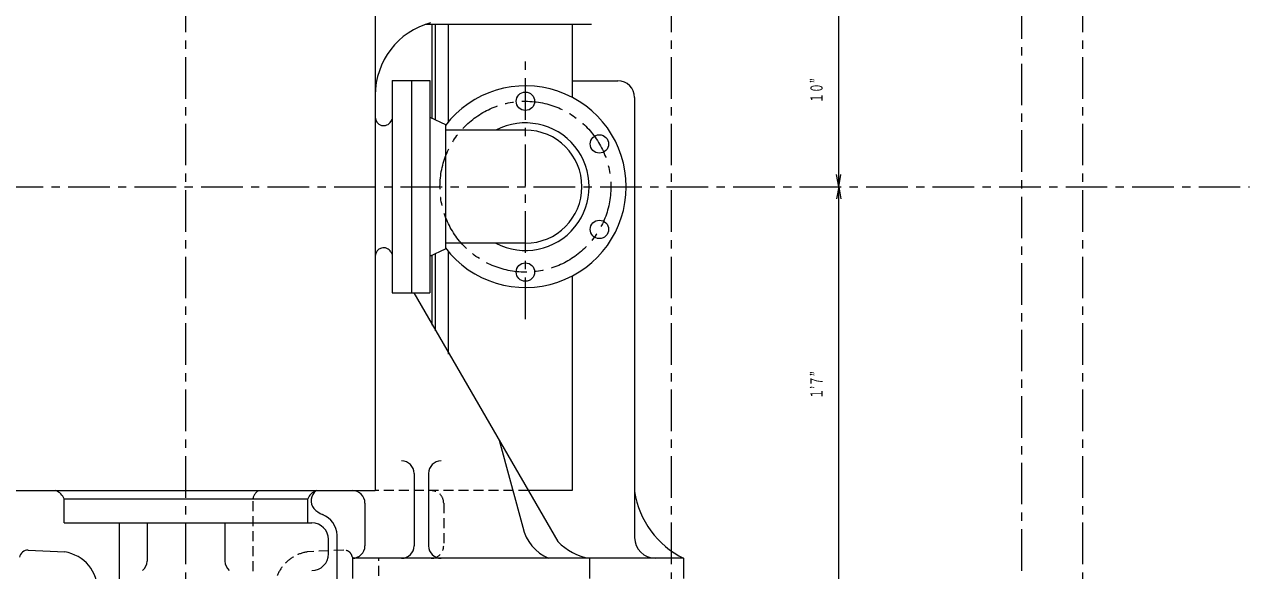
# Model space of a CAD drawing. Units: millimetres, scale not verified. Extents: x -5945 to 5945, y -4205 to 4205.
# Drawn here: x 1744 to 3217, y 1805 to 2462 of the extents above; entities that cross this region are included whole.
import ezdxf
from ezdxf.enums import TextEntityAlignment as Align

# ---------------------------------------------------------------- set-up
doc = ezdxf.new("R2010")
doc.units = ezdxf.units.MM
doc.header["$LTSCALE"] = 10
doc.linetypes.add('CHAIN1', pattern=[8, 5, -1, 1, -1])
doc.linetypes.add('DASHED1', pattern=[1.8, 1.2, -0.6])
for name, color, linetype, lineweight in [('0-0_0', 3, 'Continuous', 18), ('0-1_芯', 4, 'CHAIN1', 18), ('0-2_寸法', 2, 'Continuous', 18)]:
    doc.layers.add(name, color=color, linetype=linetype, lineweight=lineweight)
doc.styles.add('ＭＳ ゴシック', font='')
doc.styles.get('ＭＳ ゴシック').set_extended_font_data('MS Gothic')

msp = doc.modelspace()

# ---------------------------------------------------------------- linework, layer by layer
at = {"layer": '0-0_0'}
for p, q in [((2165.73, 2669.71), (2165.73, 1901.36)), ((2425.99, 2462.19), (2225.7, 2462.19)), ((2233.91, 2462.19), (2233.91, 2349.38)), ((2237.72, 2462.19), (2237.72, 2347.63)), ((2253.46, 2462.19), (2253.46, 2345.01)), ((2402.58, 2462.19), (2402.58, 2374.51)), ((2185.97, 2394.62), (2185.97, 2139.49)), ((2185.97, 2394.62), (2231.25, 2394.62)), ((2209.32, 2394.62), (2209.32, 2139.49)), ((2231.25, 2394.62), (2231.25, 2139.49)), ((2402.58, 2394.43), (2457.66, 2394.43)), ((2477.66, 2374.43), (2477.66, 1844.96)), ((2184.46, 2345.63), (2185.97, 2348.34)), ((2346.36, 2335.03), (2250, 2335.03)), ((2346.36, 2199.08), (2250, 2199.08)), ((2184.46, 2188.48), (2185.97, 2185.77)), ((2231.25, 2183.51), (2250, 2192.13)), ((2233.91, 2184.73), (2233.91, 2100.25)), ((2237.72, 2186.48), (2237.72, 2093.45)), ((2253.46, 2189.1), (2253.46, 2065.38)), ((2402.58, 2159.6), (2402.58, 1901.36)), ((2185.97, 2139.49), (2231.25, 2139.49)), ((2211.91, 2139.49), (2385.51, 1840.05)), ((2314.82, 1961.98), (2343.19, 1857.53)), ((2212.37, 1922.13), (2212.37, 1834.96)), ((2229.82, 1922.13), (2229.82, 1834.96)), ((1710.23, 1901.36), (2165.73, 1901.36)), ((2402.58, 1901.36), (2349.97, 1901.36)), ((1791.47, 1862.45), (1791.47, 1891.36)), ((2084.5, 1891.04), (1791.47, 1891.04)), ((2084.5, 1862.45), (2084.5, 1891.36)), ((2153.27, 1886.36), (2153.27, 1834.96)), ((1791.47, 1862.45), (2089.48, 1862.45)), ((1857.7, 1862.45), (1857.7, 1792.61)), ((1891.11, 1862.45), (1891.11, 1816.69)), ((1984.86, 1862.45), (1984.86, 1816.69)), ((2109.48, 1825.27), (2109.48, 1844.66)), ((2119.86, 1756.59), (2119.86, 1847.89)), ((1748.15, 1829.84), (1792.09, 1827.66)), ((2138.12, 1821.12), (2138.27, 1819.96)), ((2536.5, 1819.96), (2138.27, 1819.96)), ((2138.27, 1819.96), (2138.27, 1795.68)), ((2423.55, 1819.96), (2423.55, 1795.68)), ((2536.5, 1819.96), (2536.5, 1795.68))]:
    msp.add_line(p, q, dxfattribs=at)
at = {"layer": '0-0_0', "color": 1, "linetype": 'DASHED1'}
for p, q in [((2349.97, 1901.36), (2165.73, 1901.36)), ((2018.26, 1888.64), (2018.26, 1799.28)), ((2247.99, 1886.36), (2247.99, 1834.96)), ((2127.82, 1829.84), (2083.88, 1827.66)), ((2169.96, 1744.78), (2169.96, 1819.96))]:
    msp.add_line(p, q, dxfattribs=at)
at = {"layer": '0-0_0'}
msp.add_lwpolyline([(2231.25, 2350.6), (2250, 2341.99), (2250, 2192.13)], dxfattribs=at)
for centre in [(2346.36, 2369.84), (2435.37, 2318.45), (2435.37, 2215.66), (2346.36, 2164.27)]:
    msp.add_circle(centre, 11.07, dxfattribs=at)
for centre, radius, start, end in [((2255.73, 2377.35), 90, 105.12719, 180), ((2346.36, 2267.06), 121.28, 217.39294, 142.60706), ((2457.66, 2374.43), 20, 0, 90), ((2175.73, 2350.52), 10, 180, 330.72865), ((2346.36, 2267.06), 76.72, 242.37638, 117.62362), ((2346.36, 2267.06), 67.98, 270, 90), ((2175.73, 2183.59), 10, 29.27135, 180), ((2197.37, 1922.13), 15, 0, 90), ((2244.82, 1922.13), 15, 90, 180), ((1775.59, 1885.48), 16.93, 20.30825, 69.69175), ((2100.37, 1885.48), 16.93, 110.30825, 159.69175), ((2103.78, 1889.14), 15.35, 127.21218, 217.91822), ((2138.27, 1886.36), 15, 0, 90), ((2584.57, 1916.91), 108.21, 188.88193, 243.62486), ((2116.67, 1905.16), 35.68, 225.52432, 245.96643), ((2091.82, 1846.47), 28.07, 2.89301, 68.44817), ((2089.48, 1842.45), 20, 0, 90), ((2395.1, 1868.81), 53.12, 192.26284, 246.87161), ((2502.66, 1844.96), 25, 180, 270), ((1747.77, 1819.85), 10, 87.82396, 172.70686), ((1784.77, 1781.22), 47.02, 358.37826, 81.04701), ((2138.27, 1834.96), 15, 270, 0), ((2197.37, 1834.96), 15, 270, 0), ((2244.82, 1834.96), 15, 180, 270), ((2435.55, 1888.75), 69.83, 224.21857, 260.10379), ((1876.11, 1816.69), 15, 310.45741, 360), ((1999.86, 1816.69), 15, 180, 229.54259), ((2089.48, 1825.27), 20, 270, 0)]:
    msp.add_arc(centre, radius, start, end, dxfattribs=at)
at = {"layer": '0-0_0', "color": 1, "linetype": 'DASHED1'}
for centre, radius, start, end in [((2033.26, 1888.64), 15, 121.99814, 180), ((2232.99, 1886.36), 15, 0, 90), ((2091.2, 1781.22), 47.02, 98.95299, 181.62174), ((2128.2, 1819.85), 10, 7.29314, 92.17604), ((2232.99, 1834.96), 15, 270, 0)]:
    msp.add_arc(centre, radius, start, end, dxfattribs=at)
at = {"layer": '0-1_芯'}
for p, q in [((1937.98, -507.15), (1937.98, 3085.49)), ((2521.98, -507.15), (2521.98, 3085.49)), ((2943.33, 525.01), (2943.33, 3085.49)), ((3016.98, -507.15), (3016.98, 3085.49)), ((3016.98, -507.15), (3016.98, 3085.49)), ((2346.36, 2107.67), (2346.36, 2426.44)), ((-3323.77, 2267.06), (3217.37, 2267.06))]:
    msp.add_line(p, q, dxfattribs=at)
msp.add_circle((2346.36, 2267.06), 102.79, dxfattribs=at)
at = {"layer": '0-2_寸法'}
for p, q in [((2723.2, 2267.06), (2723.2, 2521.06)), ((2723.2, 2267.06), (2720.59, 2281.83)), ((2723.2, 2267.06), (2725.8, 2281.83)), ((2723.2, 2267.06), (2720.59, 2252.28)), ((2723.2, 1784.06), (2723.2, 2267.06)), ((2723.2, 2267.06), (2725.8, 2252.28))]:
    msp.add_line(p, q, dxfattribs=at)

# ---------------------------------------------------------------- texts
at = {"layer": '0-2_寸法', "style": 'ＭＳ ゴシック', "width": 0.6}
for s, p in [('１０”', (2708.22, 2367.71)), ('１’７”', (2708.22, 2011.82))]:
    msp.add_text(s, height=14.66, rotation=90, dxfattribs=at).set_placement(p, align=Align.BOTTOM_LEFT)

doc.saveas('drawing.dxf')
